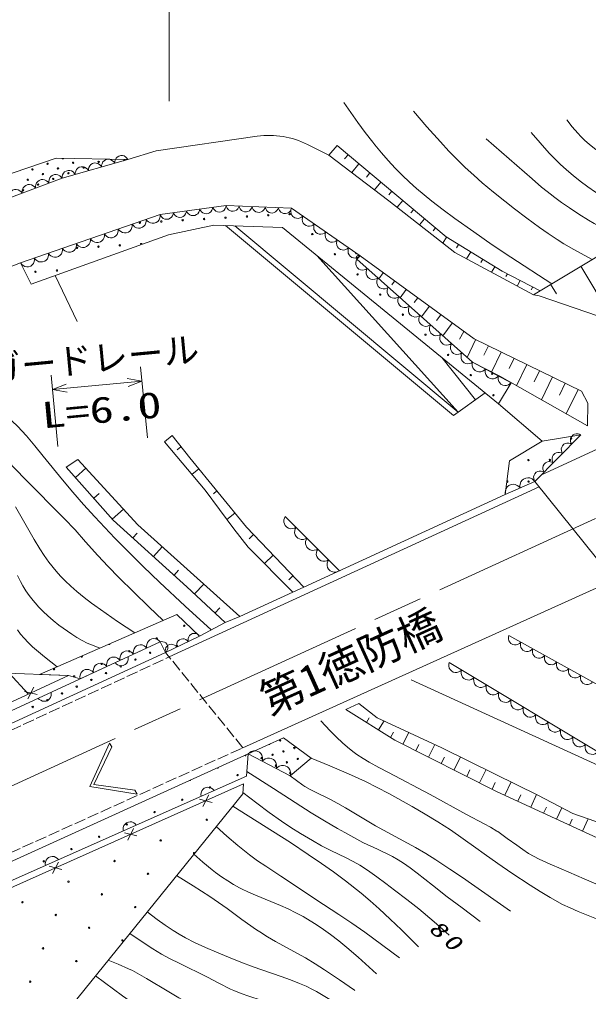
# Model space of a CAD drawing. Units: millimetres, scale not verified. Extents: x -71326 to 568674, y -102781 to 257219.
# Drawn here: x 352736 to 392573, y 150686 to 218776 of the extents above; entities that cross this region are included whole.
import ezdxf
from ezdxf.enums import TextEntityAlignment as Align

# ---------------------------------------------------------------- set-up
doc = ezdxf.new("R2010")
doc.units = ezdxf.units.MM
doc.header["$LTSCALE"] = 1000
doc.linetypes.add('CHAIN', pattern=[18.5, 12, -1.5, 3.5, -1.5])
doc.linetypes.add('USER1', pattern=[1, 0.8, -0.2])
for name, color, linetype, lineweight in [('M-BGD', 7, 'Continuous', 13), ('M-BMK-LINE', 2, 'CHAIN', 13), ('M-STR-HTXT', 7, 'Continuous', 13), ('M-STR-STR1', 1, 'Continuous', 13)]:
    doc.layers.add(name, color=color, linetype=linetype, lineweight=lineweight)
doc.layers.add('M-BMK-HTXT', color=7, linetype='Continuous')
doc.styles.add('ＭＳ ゴシック', font='')
doc.styles.get('ＭＳ ゴシック').set_extended_font_data('MS Gothic')

# ---------------------------------------------------------------- blocks, each defined once
blk = doc.blocks.new('BUHIN2')
at = {"color": 7, "linetype": 'Continuous', "lineweight": 13}
blk.add_lwpolyline([(0, 500), (115, 460), (212, 400), (322, 305), (382, 195), (418, 78), (418, -78), (382, -195), (322, -305), (212, -402), (115, -462), (0, -500)], dxfattribs=at)
blk = doc.blocks.new('BUHIN3')
at = {"color": 7, "linetype": 'Continuous', "lineweight": 13}
blk.add_lwpolyline([(0, -500), (115, -462.5), (212.5, -402.5), (322.5, -305), (382.5, -195), (420, -77.5), (420, 77.5), (382.5, 195), (322.5, 305), (212.5, 402.5), (115, 460), (0, 500)], dxfattribs=at)
blk = doc.blocks.new('BUHIN4')
at = {"color": 7, "linetype": 'Continuous', "lineweight": 13}
for p, q in [((-282, 350), (282, -350)), ((-282, -350), (282, 350))]:
    blk.add_line(p, q, dxfattribs=at)
blk = doc.blocks.new('BUHIN12')
at = {"color": 7, "linetype": 'Continuous', "lineweight": 13}
blk.add_lwpolyline([(-288, -1000), (0, 0), (285, -1000)], dxfattribs=at)

msp = doc.modelspace()

# ---------------------------------------------------------------- linework, layer by layer
at = {"layer": 'M-BGD'}
for p, q in [((362305, 209578), (369380, 210589)), ((374393, 209278), (372902, 210020)), ((374393, 209278), (374968, 209946)), ((374968, 209946), (382597, 203550)), ((350498, 207430), (355310, 209053)), ((355310, 209053), (360325, 208966)), ((360325, 208966), (362305, 209578)), ((378602, 206065), (374393, 209278)), ((375738, 209301), (375499, 209016)), ((360325, 208966), (355716, 207662)), ((376501, 208661), (375994, 208056)), ((377264, 208021), (377025, 207736)), ((355716, 207662), (351078, 205922)), ((378027, 207381), (377579, 206846)), ((378796, 206737), (378585, 206485)), ((362586, 205111), (367195, 205749)), ((367195, 205749), (371775, 205546)), ((383210, 202454), (378602, 206065)), ((379564, 206092), (379169, 205621)), ((352817, 201719), (362586, 205111)), ((371775, 205546), (376577, 202213)), ((380330, 205450), (380143, 205227)), ((366339, 204365), (363166, 203697)), ((371147, 204198), (366339, 204365)), ((383116, 191033), (367153, 204336)), ((367805, 204314), (383453, 191274)), ((381096, 204808), (380743, 204387)), ((363166, 203697), (353549, 200224)), ((386269, 191863), (371147, 204198)), ((381859, 204168), (381708, 203959)), ((388714, 199490), (395905, 203794)), ((382625, 203533), (382369, 203113)), ((382597, 203550), (386523, 201152)), ((383474, 203014), (383336, 202789)), ((383453, 191274), (373550, 202238)), ((388714, 199490), (383210, 202454)), ((384324, 202495), (384029, 202013)), ((349691, 200545), (352817, 201719)), ((353549, 200224), (352817, 201719)), ((376344, 201976), (376577, 202213)), ((376577, 202213), (376344, 201976)), ((384451, 194764), (376344, 201976)), ((376344, 201976), (384451, 194764)), ((376577, 202213), (384556, 196398)), ((385174, 201976), (385041, 201758)), ((378193, 201035), (377882, 200608)), ((386024, 201457), (385786, 201067)), ((386523, 201152), (389180, 199769)), ((386892, 200963), (386786, 200774)), ((392041, 201504), (394338, 197628)), ((355234, 200832), (356775, 197625)), ((378998, 200448), (378814, 200195)), ((387778, 200499), (387575, 200104)), ((418180, 200223), (389276, 186882)), ((389915, 200244), (390325, 199554)), ((379803, 199861), (379378, 199277)), ((388665, 200038), (388564, 199840)), ((389180, 199769), (388714, 199490)), ((380613, 199271), (380372, 198939)), ((389114, 199418), (388714, 199490)), ((396167, 197002), (389114, 199418)), ((381423, 198681), (380882, 197939)), ((382230, 198093), (381931, 197682)), ((383036, 197505), (382381, 196605)), ((383846, 196915), (383535, 196385)), ((384666, 196344), (384066, 195106)), ((384556, 196398), (392084, 192746)), ((385564, 195909), (385244, 195250)), ((386461, 195473), (385784, 194078)), ((382302, 195099), (384660, 192137)), ((386359, 193783), (384451, 194764)), ((384451, 194764), (387164, 193327)), ((387357, 195039), (387008, 194319)), ((388253, 194604), (387533, 193118)), ((389150, 194169), (388776, 193397)), ((392489, 190312), (386359, 193783)), ((390047, 193734), (389271, 192134)), ((387164, 193327), (386269, 191863)), ((390947, 193297), (390545, 192469)), ((391847, 192861), (391016, 191146)), ((392084, 192746), (392534, 191890)), ((385339, 192622), (383116, 191033)), ((389317, 189245), (386269, 191863)), ((392534, 191890), (392489, 190312)), ((362878, 189200), (363418, 189625)), ((363418, 189625), (364654, 188080)), ((392040, 189681), (388813, 186413)), ((389317, 189245), (392040, 189681)), ((365736, 185801), (362878, 189200)), ((364042, 188845), (363783, 188638)), ((387030, 187851), (389317, 189245)), ((356003, 187423), (356814, 187964)), ((356814, 187964), (361024, 183368)), ((364654, 188080), (368633, 183213)), ((359286, 183715), (356003, 187423)), ((356648, 186694), (357382, 187343)), ((365297, 187293), (364814, 186898)), ((386745, 185507), (387030, 187851)), ((388813, 186413), (386745, 185507)), ((357940, 185235), (358319, 185571)), ((367744, 183097), (365736, 185801)), ((366561, 185748), (366317, 185548)), ((359232, 183776), (360015, 184469)), ((367824, 184202), (367264, 183744)), ((371338, 183966), (375129, 180158)), ((364461, 179042), (359286, 183715)), ((361024, 183368), (368169, 176956)), ((368633, 183213), (372638, 179011)), ((360671, 182464), (360976, 182801)), ((368749, 181823), (367744, 183097)), ((369129, 182693), (368825, 182403)), ((362117, 181158), (362730, 181837)), ((371877, 178655), (368749, 181823)), ((370506, 181248), (369894, 180664)), ((363563, 179852), (363872, 180194)), ((371884, 179803), (371590, 179523)), ((364999, 178535), (365645, 179221)), ((367126, 176531), (364461, 179042)), ((368169, 176956), (371877, 178655)), ((372638, 179011), (371877, 178655)), ((354147, 172896), (363749, 177087)), ((363749, 177087), (365350, 175585)), ((366417, 177199), (366756, 177559)), ((365350, 175585), (367126, 176531)), ((368169, 176956), (367126, 176531)), ((314103, 152783), (362577, 175181)), ((362577, 175181), (356983, 172596)), ((362577, 175181), (362956, 174443)), ((362956, 174443), (362577, 175181)), ((365350, 175585), (362956, 174443)), ((386984, 175615), (393699, 171910)), ((362956, 174443), (313813, 151774)), ((382824, 173726), (396700, 165392)), ((337889, 173556), (356175, 172813)), ((352020, 172982), (353349, 171540)), ((313861, 153401), (356175, 172813)), ((356175, 172813), (354147, 172896)), ((356983, 172596), (356175, 172813)), ((380147, 172511), (394898, 165781)), ((375589, 170441), (376502, 170856)), ((379019, 168286), (375589, 170441)), ((376502, 170856), (377775, 169861)), ((377019, 169543), (377210, 169848)), ((377775, 169861), (382311, 167757)), ((377866, 169011), (378259, 169637)), ((368757, 167339), (371227, 168460)), ((371227, 168460), (373149, 167042)), ((378709, 168481), (378918, 168857)), ((386135, 164701), (379019, 168286)), ((379581, 168003), (379997, 168830)), ((357669, 165051), (359042, 168096)), ((359192, 167816), (357944, 165199)), ((359042, 168096), (359192, 167816)), ((380477, 167552), (380693, 167980)), ((381373, 167100), (381819, 167985)), ((382311, 167757), (386037, 165916)), ((339626, 154098), (368757, 167339)), ((368757, 167339), (368631, 165784)), ((371692, 165793), (368757, 167339)), ((373149, 167042), (371692, 165793)), ((382262, 166652), (382489, 167101)), ((383152, 166204), (383610, 167115)), ((384042, 165756), (384273, 166215)), ((384931, 165308), (385397, 166232)), ((368631, 165784), (314152, 141529)), ((386037, 165916), (389017, 164448)), ((315788, 141693), (368415, 165231)), ((315788, 141693), (368415, 165231)), ((360966, 164522), (357669, 165051)), ((360817, 164800), (357944, 165199)), ((360817, 164800), (360966, 164522)), ((368415, 165231), (368365, 164538)), ((385820, 164860), (386047, 165330)), ((386718, 164431), (387152, 165367)), ((368365, 164538), (351616, 143824)), ((394107, 161010), (386135, 164701)), ((387622, 164013), (387833, 164470)), ((388525, 163595), (388938, 164487)), ((389017, 164448), (391472, 163155)), ((389428, 163176), (389624, 163600)), ((390331, 162758), (390703, 163560)), ((391241, 162337), (391434, 162754)), ((391472, 163155), (394386, 162147)), ((392150, 161916), (392550, 162782))]:
    msp.add_line(p, q, dxfattribs=at)
at = {"layer": 'M-BGD', "linetype": 'USER1'}
for p, q in [((313992, 151307), (363217, 174122)), ((313774, 143084), (368379, 167759))]:
    msp.add_line(p, q, dxfattribs=at)
at = {"layer": 'M-BGD'}
for points in [[(389998, 200259), (387143, 202119), (385834, 202998), (384536, 203894), (383202, 204844), (382404, 205430), (381612, 206038), (380535, 206931), (380031, 207387), (379532, 207865), (379041, 208365), (378557, 208886), (378074, 209435), (377607, 209997), (377463, 210177), (376938, 210856), (376424, 211556), (375434, 212959)], [(380310, 212340), (381250, 211259), (382204, 210193), (382803, 209550), (383424, 208915), (383946, 208407), (384532, 207867), (385133, 207341), (385915, 206688), (386710, 206050), (387396, 205514), (388253, 204856), (389129, 204210), (389750, 203774), (390381, 203356), (390846, 203065), (391544, 202658), (392261, 202262), (392833, 201955)], [(391043, 211741), (391426, 211264), (391823, 210802), (392035, 210578), (392320, 210302), (392627, 210034), (392994, 209743), (393383, 209461), (393918, 209105), (394465, 208764), (394975, 208458), (396716, 207428), (398439, 206385), (399214, 205894), (399892, 205456), (400580, 205035), (400753, 204937), (401292, 204656), (401841, 204392), (402022, 204308)], [(385402, 210407), (388616, 207604), (389287, 207038), (389978, 206482), (390120, 206373), (390674, 205964), (391240, 205571), (391900, 205138), (392580, 204718), (392958, 204492), (395077, 203297)], [(388547, 210852), (389177, 210128), (389822, 209419), (390154, 209074), (390589, 208648), (391039, 208236), (391502, 207839), (391985, 207451), (392513, 207057), (393071, 206669), (393649, 206293), (395214, 205347), (397645, 203940)], [(366150, 176011), (364343, 177677), (362542, 179364), (361396, 180464), (360406, 181440), (359423, 182437), (358001, 183942), (357225, 184801), (356464, 185673), (355738, 186536), (354386, 188192), (353819, 188902), (353237, 189599), (352592, 190290), (352231, 190632), (351848, 190966), (351344, 191374), (350819, 191772), (350770, 191808), (349059, 193022)], [(345775, 192305), (346267, 192199), (346751, 192076), (347210, 191918), (347480, 191797), (347751, 191654), (348047, 191471), (348334, 191271), (348683, 190998), (349030, 190701), (349390, 190373), (350048, 189744), (350688, 189105), (353116, 186591), (355876, 183832), (356629, 183018), (357368, 182190), (358222, 181237), (358951, 180456), (359694, 179689), (360734, 178652), (361788, 177629), (362791, 176669)], [(352457, 184636), (353392, 183004), (353771, 182340), (354167, 181689), (354467, 181228), (354789, 180772), (355297, 180133), (355609, 179785), (355944, 179443), (356336, 179072), (356744, 178716), (357257, 178297), (357783, 177893), (358001, 177732), (358799, 177163), (359606, 176611), (360818, 175807)], [(352593, 179827), (352806, 179409), (352978, 179104), (353193, 178758), (353426, 178422), (353687, 178081), (353964, 177754), (354078, 177628), (354391, 177305), (354719, 176997), (355097, 176671), (355489, 176360), (356403, 175711), (356755, 175484), (357126, 175271), (357475, 175099), (357842, 174941), (358365, 174737)], [(352592, 176020), (352812, 175729), (353055, 175443), (353346, 175133), (353654, 174836), (354060, 174478), (354490, 174125), (355385, 173436)], [(393090, 158234), (392262, 158583), (390649, 159288), (389876, 159620), (389114, 159970), (388380, 160367), (387962, 160637), (387546, 160931), (386886, 161417), (386215, 161886), (386148, 161929), (385713, 162192), (385260, 162443), (384027, 163082), (381498, 164496), (378559, 166021), (377884, 166376), (377212, 166752), (376786, 167012), (376363, 167293), (376066, 167509), (375708, 167794), (375355, 168102), (374919, 168514), (374489, 168949), (373832, 169643)], [(373149, 167042), (374469, 166496), (375781, 165932), (376959, 165389), (377780, 164980), (378593, 164553), (380233, 163640), (381133, 163118), (382022, 162579), (382911, 162004), (383802, 161383), (384682, 160746), (385255, 160329), (386225, 159646), (387206, 158979), (388491, 158135), (389183, 157695), (389893, 157268), (390760, 156795), (391291, 156542), (391839, 156302), (393141, 155791)], [(368657, 166099), (370523, 164905), (373165, 163194), (374079, 162640), (375004, 162103), (375508, 161818), (376132, 161466), (376766, 161133), (376810, 161111), (377808, 160652), (378804, 160172), (378856, 160143), (379244, 159919), (379621, 159677), (380096, 159345), (380568, 158990), (381646, 158135), (382682, 157329), (383728, 156542), (384994, 155605)], [(371692, 165793), (372120, 165466), (372568, 165150), (372718, 165054), (373079, 164845), (373460, 164648), (374467, 164161), (375023, 163868), (375569, 163558), (377666, 162301), (380456, 160776), (381178, 160349), (381889, 159904), (382859, 159269), (383818, 158617), (384139, 158395), (387115, 156312)], [(382827, 154642), (381921, 155441), (380996, 156230), (380703, 156470), (379857, 157135), (378990, 157791), (378382, 158247), (377751, 158721), (377101, 159184), (376555, 159531), (376086, 159795), (375598, 160045), (374531, 160568), (373883, 160903), (373238, 161259), (372407, 161753), (371744, 162178), (371083, 162625), (370220, 163239), (369361, 163875), (368372, 164623)], [(367666, 163672), (370449, 161929), (371700, 161122), (372948, 160293), (373872, 159660), (374712, 159067), (375548, 158452), (376662, 157577), (377293, 157042), (377912, 156492), (378695, 155765), (379471, 155016), (380679, 153819)], [(366515, 162249), (367264, 161573), (368024, 160913), (368849, 160255), (369406, 159853), (369983, 159460), (371044, 158767), (374020, 156795), (375099, 156089), (376007, 155470), (376904, 154836), (379340, 153038)], [(364937, 160298), (365574, 159750), (366223, 159217), (366469, 159027), (366889, 158721), (367322, 158431), (367731, 158181), (368150, 157948), (368291, 157874), (368776, 157643), (369270, 157429), (371007, 156721), (371545, 156476), (372074, 156212), (372585, 155936), (373094, 155637), (373500, 155382), (374012, 155036), (374513, 154674), (375089, 154229), (375654, 153768), (376435, 153096), (377213, 152401), (377740, 151922)], [(363739, 158816), (364901, 158091), (366053, 157349), (367287, 156498), (368308, 155742), (369340, 155004), (369556, 154861), (370097, 154524), (370650, 154204), (372755, 153038), (373433, 152632), (374099, 152209), (375146, 151509), (376190, 150786), (376215, 150769)], [(375913, 149112), (375194, 149626), (374456, 150128), (374001, 150416), (373527, 150691), (373247, 150840), (372800, 151058), (372334, 151261), (371703, 151510), (371062, 151741), (369099, 152420), (368240, 152750), (367380, 153102), (366531, 153457), (365756, 153783), (364980, 154130), (364358, 154445), (363918, 154697), (363489, 154967), (362936, 155342), (362386, 155741), (361681, 156271)], [(360456, 154755), (361257, 154212), (362069, 153686), (362684, 153317), (363287, 152986), (363909, 152668), (365892, 151690), (366700, 151268), (367515, 150865), (367752, 150760), (368261, 150556), (368788, 150366), (369650, 150074), (370513, 149761), (371007, 149551), (371418, 149350), (371829, 149127), (372420, 148773), (373004, 148402), (373239, 148249)], [(358944, 152886), (359656, 152596), (360359, 152288), (360638, 152155), (361142, 151892), (361637, 151611), (363195, 150667), (363895, 150257), (364613, 149860), (365269, 149518), (365944, 149191), (366171, 149086), (367175, 148642), (368177, 148177), (368310, 148109), (368800, 147843), (369280, 147559), (370589, 146714)], [(358050, 151780), (359940, 150388), (362498, 148621), (363177, 148123), (363867, 147644), (364404, 147319), (364791, 147113), (365189, 146924), (365799, 146668), (366569, 146373), (367328, 146061), (367651, 145906), (367963, 145732), (368031, 145691), (368360, 145471), (368687, 145227), (368868, 145087)]]:
    msp.add_lwpolyline(points, dxfattribs=at)
for centre in [(354705, 208668), (355433, 208337), (356492, 208734), (357221, 208403), (358280, 208800), (353645, 208270), (354374, 207939), (356161, 208006), (353314, 207542), (354043, 207211), (355102, 207608), (352983, 206814), (368656, 204973), (370154, 205060), (371651, 205148), (361169, 204536), (362667, 204623), (364164, 204711), (365661, 204798), (367159, 204885), (373236, 203738), (358262, 202863), (359759, 202951), (356764, 202776), (374821, 202328), (353857, 201104), (355354, 201191), (376406, 200918), (377991, 199508), (379576, 198098), (381160, 196688), (382745, 195277), (384330, 193867), (385828, 193955), (385915, 192457), (391355, 189429), (388365, 187911), (389865, 187920), (388374, 186411), (364274, 176307), (362348, 175417), (360422, 174527), (361878, 174417), (363756, 174899), (358496, 173637), (360851, 173942), (355163, 173265), (358797, 172993), (359824, 173468), (357770, 172519), (355716, 171569), (356743, 172044), (354689, 171095), (353661, 170620), (370980, 168273), (371217, 167509), (371981, 167746), (369689, 167035), (370453, 167272), (372218, 166982), (370690, 166508), (371454, 166745), (368004, 165844), (371691, 165981), (366066, 164982), (364128, 164119), (362190, 163256), (365851, 162715), (360252, 162393), (358315, 161530), (356377, 160668), (362623, 161272), (354439, 159805), (359396, 159828), (361731, 158936), (356169, 158384), (358504, 157493), (352941, 156941), (360840, 156601), (355277, 156049), (357612, 155157), (359948, 154265), (354385, 153714), (356720, 152822), (353493, 151378)]:
    msp.add_circle(centre, 50, dxfattribs=at)
for centre, radius, start, end in [((370229, 204649), 6000, 63.53912, 98.1301), ((355764, 209065), 50, 202.21604, 335.79703), ((360068, 208866), 50, 47.05603, 164.54956), ((361257, 203038), 50, 343.82186, 235.88851), ((376318, 202415), 50, 167.57178, 302.89318), ((386874, 186401), 50, 239.57745, 106.55361), ((359014, 175045), 50, 230.65169, 356.50771), ((357089, 174155), 50, 176.97925, 50.18015), ((356571, 172747), 50, 293.00925, 216.86967), ((370216, 168036), 50, 243.99027, 344.85299), ((368542, 167245), 50, 208.49266, 20.39524), ((372982, 167219), 50, 203.84, 263.30757), ((366604, 166382), 50, 228.00874, 0.87916), ((364666, 165519), 50, 251.24382, 337.64408), ((364959, 160380), 50, 7.2895, 274.79176)]:
    msp.add_arc(centre, radius, start, end, dxfattribs=at)
at = {"layer": 'M-BMK-LINE'}
msp.add_line((348526, 163406), (439458, 205102), dxfattribs=at)
at = {"layer": 'M-STR-HTXT'}
for p, q in [((363217, 213049), (363217, 221049)), ((361211, 194437), (361689, 189460)), ((354950, 193851), (355417, 188872)), ((355044, 192855), (361307, 193441))]:
    msp.add_line(p, q, dxfattribs=at)
at = {"layer": 'M-STR-STR1'}
for p, q in [((363217, 174122), (389108, 186045)), ((394343, 179506), (388813, 186413)), ((372638, 179011), (386745, 185507)), ((368379, 167759), (394343, 179506))]:
    msp.add_line(p, q, dxfattribs=at)
at = {"layer": 'M-STR-STR1', "linetype": 'USER1'}
msp.add_line((368379, 167759), (362956, 174443), dxfattribs=at)

# ---------------------------------------------------------------- block references
at = {"layer": 'M-BGD'}
for p, xscale, yscale, rotation in [((358942, 208575), 0.9580229, 0.9580229, 105.80251), ((359864, 208836), 0.9580229, 0.9580229, 105.80251), ((357099, 208053), 0.9580229, 0.9580229, 105.80251), ((358021, 208314), 0.9580229, 0.9580229, 105.80251), ((354325, 207140), 0.9906912, 0.9906912, 110.55605), ((355252, 207488), 0.9906912, 0.9906912, 110.55605), ((356177, 207792), 0.9580229, 0.9580229, 105.80251), ((352469, 206444), 0.9906912, 0.9906912, 110.55605), ((353397, 206792), 0.9906912, 0.9906912, 110.55605), ((366734, 205685), 0.9305976, 0.9305976, 277.8777), ((367653, 205728), 0.9169164, 0.9169164, 267.46324), ((368569, 205688), 0.9169164, 0.9169164, 267.46324), ((369485, 205647), 0.9169164, 0.9169164, 267.46324), ((362098, 204941), 1.034093, 1.034093, 289.14603), ((363047, 205175), 0.9305976, 0.9305976, 277.8777), ((363969, 205302), 0.9305976, 0.9305976, 277.8777), ((364891, 205430), 0.9305976, 0.9305976, 277.8777), ((365813, 205557), 0.9305976, 0.9305976, 277.8777), ((370401, 205606), 0.9169164, 0.9169164, 267.46324), ((371317, 205566), 0.9169164, 0.9169164, 267.46324), ((372175, 205268), 0.9741155, 0.9741155, 235.23257), ((372976, 204712), 0.9741155, 0.9741155, 235.23257), ((360144, 204263), 1.034093, 1.034093, 289.14603), ((361121, 204602), 1.034093, 1.034093, 289.14603), ((373776, 204157), 0.9741155, 0.9741155, 235.23257), ((358190, 203585), 1.034093, 1.034093, 289.14603), ((359167, 203924), 1.034093, 1.034093, 289.14603), ((374576, 203601), 0.9741155, 0.9741155, 235.23257), ((356236, 202906), 1.034093, 1.034093, 289.14603), ((357213, 203245), 1.034093, 1.034093, 289.14603), ((375376, 203046), 0.9741155, 0.9741155, 235.23257), ((354283, 202228), 1.034093, 1.034093, 289.14603), ((355260, 202567), 1.034093, 1.034093, 289.14603), ((376177, 202490), 0.9741155, 0.9741155, 235.23257), ((376460, 202095), 0.3315136, 0.3315136, 135.44073), ((353306, 201889), 1.034093, 1.034093, 289.14603), ((376713, 201649), 0.9864517, 0.9864517, 228.34116), ((377450, 200993), 0.9864517, 0.9864517, 228.34116), ((378187, 200337), 0.9864517, 0.9864517, 228.34116), ((378924, 199682), 0.9864517, 0.9864517, 228.34116), ((379661, 199026), 0.9864517, 0.9864517, 228.34116), ((380398, 198370), 0.9864517, 0.9864517, 228.34116), ((381134, 197714), 0.9864517, 0.9864517, 228.34116), ((381871, 197059), 0.9864517, 0.9864517, 228.34116), ((382608, 196403), 0.9864517, 0.9864517, 228.34116), ((383345, 195747), 0.9864517, 0.9864517, 228.34116), ((384082, 195092), 0.9864517, 0.9864517, 228.34116), ((384903, 194524), 1.023201, 1.023201, 242.09397), ((385807, 194046), 1.023201, 1.023201, 242.09397), ((386712, 193567), 1.023201, 1.023201, 242.09397), ((391072, 188700), 0.9184113, 0.9184113, 135.35434), ((391717, 189354), 0.9184113, 0.9184113, 135.35434), ((390427, 188047), 0.9184113, 0.9184113, 135.35434), ((389781, 187394), 0.9184113, 0.9184113, 135.35434), ((389136, 186740), 0.9184113, 0.9184113, 135.35434), ((388296, 186187), 1.129032, 1.129032, 113.66715), ((387262, 185734), 1.129032, 1.129032, 113.66715), ((371717, 183585), 1.074729, 1.074729, 224.87412), ((372475, 182824), 1.074729, 1.074729, 224.87412), ((373234, 182062), 1.074729, 1.074729, 224.87412), ((373992, 181300), 1.074729, 1.074729, 224.87412), ((374750, 180539), 1.074729, 1.074729, 224.87412), ((364951, 175395), 0.8838598, 0.8838598, 115.50557), ((361179, 174534), 1.027091, 1.027091, 114.7991), ((362111, 174965), 1.027091, 1.027091, 114.7991), ((362767, 174812), 0.8291866, 0.8291866, 27.20077), ((363355, 174633), 0.8838598, 0.8838598, 115.50557), ((364153, 175014), 0.8838598, 0.8838598, 115.50557), ((387403, 175384), 0.9586303, 0.9586303, 241.11426), ((388243, 174921), 0.9586303, 0.9586303, 241.11426), ((360246, 174104), 1.027091, 1.027091, 114.7991), ((389082, 174457), 0.9586303, 0.9586303, 241.11426), ((358382, 173242), 1.027091, 1.027091, 114.7991), ((359314, 173673), 1.027091, 1.027091, 114.7991), ((383258, 173466), 1.011665, 1.011665, 239.00828), ((389921, 173994), 0.9586303, 0.9586303, 241.11426), ((390761, 173531), 0.9586303, 0.9586303, 241.11426), ((357449, 172811), 1.027091, 1.027091, 114.7991), ((384125, 172945), 1.011665, 1.011665, 239.00828), ((391600, 173068), 0.9586303, 0.9586303, 241.11426), ((384992, 172424), 1.011665, 1.011665, 239.00828), ((392440, 172605), 0.9586303, 0.9586303, 241.11426), ((385860, 171903), 1.011665, 1.011665, 239.00828), ((386727, 171382), 1.011665, 1.011665, 239.00828), ((387594, 170861), 1.011665, 1.011665, 239.00828), ((388461, 170340), 1.011665, 1.011665, 239.00828), ((389328, 169819), 1.011665, 1.011665, 239.00828), ((390196, 169299), 1.011665, 1.011665, 239.00828), ((391063, 168778), 1.011665, 1.011665, 239.00828), ((391930, 168257), 1.011665, 1.011665, 239.00828), ((369246, 167081), 1.105512, 1.105512, 62.21866), ((392797, 167736), 1.011665, 1.011665, 239.00828), ((370224, 166566), 1.105512, 1.105512, 62.21866), ((371203, 166051), 1.105512, 1.105512, 62.21866)]:
    msp.add_blockref('BUHIN3', p, dxfattribs=dict(at, xscale=xscale, yscale=yscale, rotation=rotation))
for name, p, rotation in [('BUHIN2', (359884, 173936), 294.7991), ('BUHIN4', (353530, 171600), 294.64429), ('BUHIN2', (354498, 171448), 294.7991), ('BUHIN2', (365907, 164571), 113.9994), ('BUHIN4', (365784, 164054), 294.0975), ('BUHIN2', (360459, 162145), 113.9994), ('BUHIN4', (360521, 161701), 294.0975), ('BUHIN2', (355012, 159720), 113.9994), ('BUHIN4', (355258, 159347), 294.0975)]:
    msp.add_blockref(name, p, dxfattribs=dict(at, rotation=rotation))
at = {"layer": 'M-STR-HTXT'}
for p, rotation in [((361307, 193441), 275.35094), ((355044, 192855), 95.35094)]:
    msp.add_blockref('BUHIN12', p, dxfattribs=dict(at, rotation=rotation))

# ---------------------------------------------------------------- texts
at = {"layer": 'M-BGD', "insert": (381302, 154992), "char_height": 1100, "attachment_point": 7, "rotation": 318.5, "style": 'ＭＳ ゴシック'}
msp.add_mtext('\\T1.33;\\W1.35;\\Q15;80', dxfattribs=at)
at = {"layer": 'M-BMK-HTXT', "style": 'ＭＳ ゴシック'}
msp.add_text('第1徳防橋', height=2199, rotation=24.4, dxfattribs=at).set_placement((370509, 169409), align=Align.BOTTOM_LEFT)
at = {"layer": 'M-STR-HTXT', "style": 'ＭＳ ゴシック'}
msp.add_text('ガードレール', height=1833, rotation=5.4, dxfattribs=at).set_placement((350503, 192836), align=Align.BOTTOM_LEFT)
at = {"layer": 'M-STR-HTXT', "style": 'ＭＳ ゴシック', "width": 1.35}
msp.add_text('L=6.0', height=1833, rotation=5.4, dxfattribs=at).set_placement((354425, 189579), align=Align.BOTTOM_LEFT)

doc.saveas('drawing.dxf')
